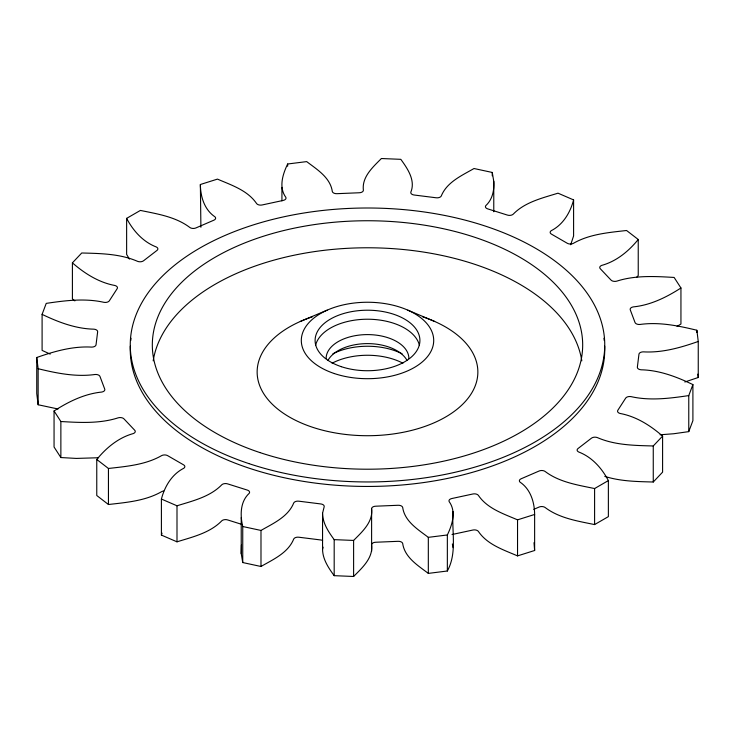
<?xml version="1.0" encoding="UTF-8"?>
<svg xmlns="http://www.w3.org/2000/svg" width="735" height="735" viewBox="0 0 735 735"><rect width="100%" height="100%" fill="white"/><g stroke="black" fill="none" stroke-linecap="round" stroke-linejoin="round"><path stroke-width="1.1" d="M493.773 181.37C494.352 190.126 492.569 199.424 485.826 205.607A4.327 2.499 0 0 0 487.884 208.933L507.205 215.024A4.327 2.499 0 0 0 513.168 214.225C525.001 202.042 542.338 198.046 558.003 193.176L573.594 199.911C570.332 212.461 563.148 224.644 551.241 230.68A4.327 2.499 0 0 0 551.59 234.208L567.154 243.202A4.327 2.499 0 0 0 573.272 243.395C589.396 234.116 608.451 232.563 626.56 230.496L638.237 239.491C628.71 251.177 616.536 261.292 601.772 265.381A4.327 2.499 0 0 0 600.385 268.826L610.932 279.98A4.327 2.499 0 0 0 616.702 281.165C635.215 275.184 655.004 276.314 674.133 277.453L680.941 287.982C666.516 297.271 650.613 305.144 633.322 306.89A4.327 2.499 0 0 0 630.308 309.968L634.985 322.389A4.327 2.499 0 0 0 639.946 324.466C659.084 321.801 678.322 325.724 696.863 330.245L698.25 341.463C680.647 347.646 662.189 352.947 643.336 351.854A4.327 2.499 0 0 0 638.945 354.316L637.374 366.995A4.327 2.499 0 0 0 641.113 369.797C659.341 370.183 676.678 376.807 692.903 384.598L688.768 395.586C669.723 398.407 650.034 400.924 631.007 396.624A4.327 2.499 0 0 0 625.586 398.269L617.896 410.185A4.327 2.499 0 0 0 620.12 413.474C636.225 416.46 650.411 425.491 662.593 436.103L653.259 445.97C634.443 445.465 614.873 445.226 597.325 437.573A4.327 2.499 0 0 0 591.326 438.281L578.133 448.451A4.327 2.499 0 0 0 578.656 451.979C591.987 457.051 601.864 468.213 608.369 480.589L594.597 488.545C577.554 485.008 559.252 482.206 545.03 471.392A4.327 2.499 0 0 0 538.93 471.089L521.299 478.705A4.327 2.499 0 0 0 520.086 482.169C530.624 489.253 534.529 502.336 534.63 514.463L517.541 519.847C503.521 513.802 487.296 508.592 478.347 495.326A4.327 2.499 0 0 0 472.642 494.039L452.016 498.486A4.327 2.499 0 0 0 449.158 501.61C456.508 511.679 452.209 524.836 447.349 534.961L428.321 537.349C418.05 529.531 404.645 521.409 402.688 507.453A4.327 2.499 0 0 0 397.837 505.285L375.879 506.195A4.327 2.499 0 0 0 371.616 508.73C373.288 521.969 362.033 531.947 353.608 540.436L353.608 576.479L334.186 575.67C328.517 567.953 322.674 559.261 322.555 549.33L322.555 513.296L324.172 506.773A4.327 2.499 0 0 0 320.579 503.916L299.062 501.215A4.327 2.499 0 0 0 293.734 502.951C288.129 516.87 273.172 523.412 260.989 530.44L242.743 526.517C240.079 515.308 240.051 501.766 249.174 493.36A4.327 2.499 0 0 0 247.116 490.024L227.795 483.933A4.327 2.499 0 0 0 221.832 484.733C209.999 496.915 192.662 500.912 176.997 505.79L161.406 499.047C164.668 486.496 171.852 474.314 183.759 468.278A4.327 2.499 0 0 0 183.41 464.75L167.846 455.764A4.327 2.499 0 0 0 161.728 455.562C145.603 464.842 126.549 466.394 108.44 468.471L96.763 459.467C106.29 447.79 118.464 437.665 133.228 433.586A4.327 2.499 0 0 0 134.615 430.14L124.068 418.978A4.327 2.499 0 0 0 118.298 417.792C99.785 423.773 79.996 422.653 60.867 421.513L54.059 410.975C68.484 401.687 84.387 393.822 101.678 392.067A4.327 2.499 0 0 0 104.692 388.99L100.015 376.568A4.327 2.499 0 0 0 95.054 374.492C75.916 377.156 56.678 373.233 38.137 368.713L36.75 357.504C54.353 351.321 72.811 346.02 91.664 347.104A4.327 2.499 0 0 0 96.055 344.642L97.626 331.963A4.327 2.499 0 0 0 93.887 329.17C75.659 328.775 58.322 322.15 42.097 314.369L46.231 303.38C65.277 300.551 84.966 298.033 103.993 302.333A4.327 2.499 0 0 0 109.414 300.688L117.104 288.781A4.327 2.499 0 0 0 114.88 285.483C98.775 282.506 84.589 273.466 72.407 262.854L81.741 252.987C100.557 253.492 120.127 253.731 137.675 261.384A4.327 2.499 0 0 0 143.674 260.686L156.867 250.506A4.327 2.499 0 0 0 156.344 246.988C143.013 241.907 133.136 230.744 126.631 218.368L140.403 210.421C157.446 213.958 175.748 216.751 189.97 227.574A4.327 2.499 0 0 0 196.07 227.878L213.701 220.261A4.327 2.499 0 0 0 214.914 216.788C204.376 209.705 200.471 196.622 200.37 184.503L217.459 179.11C231.479 185.156 247.704 190.365 256.653 203.632A4.327 2.499 0 0 0 262.358 204.918L282.984 200.471A4.327 2.499 0 0 0 285.841 197.347C278.491 187.278 282.791 174.121 287.651 163.997L306.679 161.608C316.95 169.427 330.355 177.558 332.312 191.513A4.327 2.499 0 0 0 337.163 193.673L359.121 192.763A4.327 2.499 0 0 0 363.384 190.227C361.712 176.988 372.967 167.02 381.392 158.521L400.814 159.33C407.493 168.526 415.716 180.36 410.828 192.184A4.327 2.499 0 0 0 414.421 195.051L435.938 197.752A4.327 2.499 0 0 0 441.266 196.006C446.871 182.087 461.828 175.546 474.011 168.517L492.257 172.449L493.773 181.37L493.773 211.772M353.608 576.479C362.033 567.98 373.288 558.012 371.616 544.773A4.327 2.499 0 0 1 375.879 542.237L397.837 541.327A4.327 2.499 0 0 1 402.688 543.487C404.645 557.442 418.05 565.573 428.321 573.392L447.349 571.003C457.372 552.757 451.529 531.295 453.072 511.597M322.628 540.482A4.327 2.499 0 0 0 320.579 539.949L299.062 537.248A4.327 2.499 0 0 0 293.734 538.994C288.129 552.913 273.172 559.454 260.989 566.483L242.743 562.551L241.227 553.63L241.42 545.039M322.555 549.33L323.097 547.162M241.751 524.367L227.795 519.976A4.327 2.499 0 0 0 221.832 520.775C209.999 532.958 192.662 536.954 176.997 541.824L161.406 535.089L162.049 533.132M570.691 244.755L573.594 235.953L573.594 199.911M660.067 434.78L673.692 433.751L688.768 431.62L692.903 420.631L692.903 384.598M636.813 277.132L638.237 275.533L638.237 239.491M604.795 476.381C620.377 481.361 637.043 481.572 653.259 482.013L662.593 472.146L662.593 436.103M677.054 326.386L680.941 324.025L680.941 287.982M533.739 509.364L538.93 507.122A4.327 2.499 0 0 1 545.03 507.426C559.252 518.249 577.554 521.041 594.597 524.579L608.369 516.632L608.369 480.589M300.321 321.461L327.194 310.142M684.827 381.998L698.25 377.496L698.25 341.463M452.016 534.529L472.642 530.082A4.327 2.499 0 0 1 478.347 531.368C487.296 544.635 503.521 549.844 517.541 555.89L534.63 550.497L534.63 514.463M96.763 459.467L96.763 495.509L108.44 504.504C126.549 502.437 145.603 500.884 161.728 491.605A4.327 2.499 0 0 1 163.73 491.017M98.582 457.74L76.321 458.419L60.867 457.547L54.059 447.018L54.059 410.975M322.555 513.296C322.674 523.228 328.517 531.91 334.186 539.637L353.608 540.436M58.047 409L38.137 404.755L36.75 393.537L36.75 357.504M407.806 310.142L434.679 321.461M50.21 354.105L42.097 350.402L42.097 314.369M74.86 300.891L72.407 298.897L72.407 262.854M129.433 259.115L126.631 254.411L126.631 218.368M452.365 543.974L453.072 547.63M697.837 374.133L698.25 377.496M534.014 542.669L534.63 550.497M200.903 227.253L200.37 184.503M696.863 330.245L696.863 332.496M688.768 395.586L688.768 431.62M653.259 445.97L653.259 482.013M594.597 488.545L594.597 524.579M517.541 519.847L517.541 555.89M492.257 172.449L492.257 175.83M447.349 534.961L447.349 571.003M428.321 537.349L428.321 573.392M371.616 508.73L371.607 551.36M334.186 539.637L334.186 575.67M287.651 163.997L287.651 166.248M281.928 187.37L281.928 200.885M260.989 530.44L260.989 566.483M242.743 526.517L242.743 562.551M241.227 517.596L241.227 553.63M176.997 505.79L176.997 541.824M161.406 499.047L161.406 535.089M108.44 468.471L108.44 504.504M60.867 421.513L60.867 457.547M38.137 368.713L38.137 404.755M604.675 346.121A237.249 136.976 0 0 1 367.5 486.451A237.249 136.976 0 0 1 130.325 346.121M130.766 340.525A237.249 136.976 0 0 1 131.05 338.284M603.949 338.284A237.249 136.976 0 0 1 604.234 340.525M153.192 360.839A215.18 124.233 0 0 1 367.5 247.778A215.18 124.233 0 0 1 581.808 360.839M422.671 316.831A110.351 63.706 0 0 1 452.034 412.96A110.351 63.706 0 0 1 282.966 412.96A110.351 63.706 0 0 1 312.329 316.831M332.091 363.209A52.415 30.264 0 0 1 402.909 363.209M315.535 345.533A52.415 30.264 0 0 1 367.5 319.22A52.415 30.264 0 0 1 419.464 345.533M326.119 358.487A41.38 23.887 0 0 1 367.5 334.6A41.38 23.887 0 0 1 408.88 358.487M328.031 360.315A41.38 23.887 0 0 1 367.5 343.613A41.38 23.887 0 0 1 406.969 360.315M332.937 353.755A52.415 30.264 0 0 1 402.063 353.755M248.88 463.601A237.249 136.976 0 0 0 604.749 344.972A237.249 136.976 0 0 0 248.88 226.352A237.249 136.976 0 0 0 248.88 463.601M259.914 452.567A215.18 124.233 0 0 0 582.68 344.972A215.18 124.233 0 0 0 259.914 237.387A215.18 124.233 0 0 0 259.914 452.567M334.397 373.573A66.205 38.229 0 0 0 433.705 340.47A66.205 38.229 0 0 0 334.397 307.368A66.205 38.229 0 0 0 334.397 373.573M341.288 366.673A52.415 30.264 0 0 0 419.915 340.47A52.415 30.264 0 0 0 341.288 314.268A52.415 30.264 0 0 0 341.288 366.673"/></g></svg>
